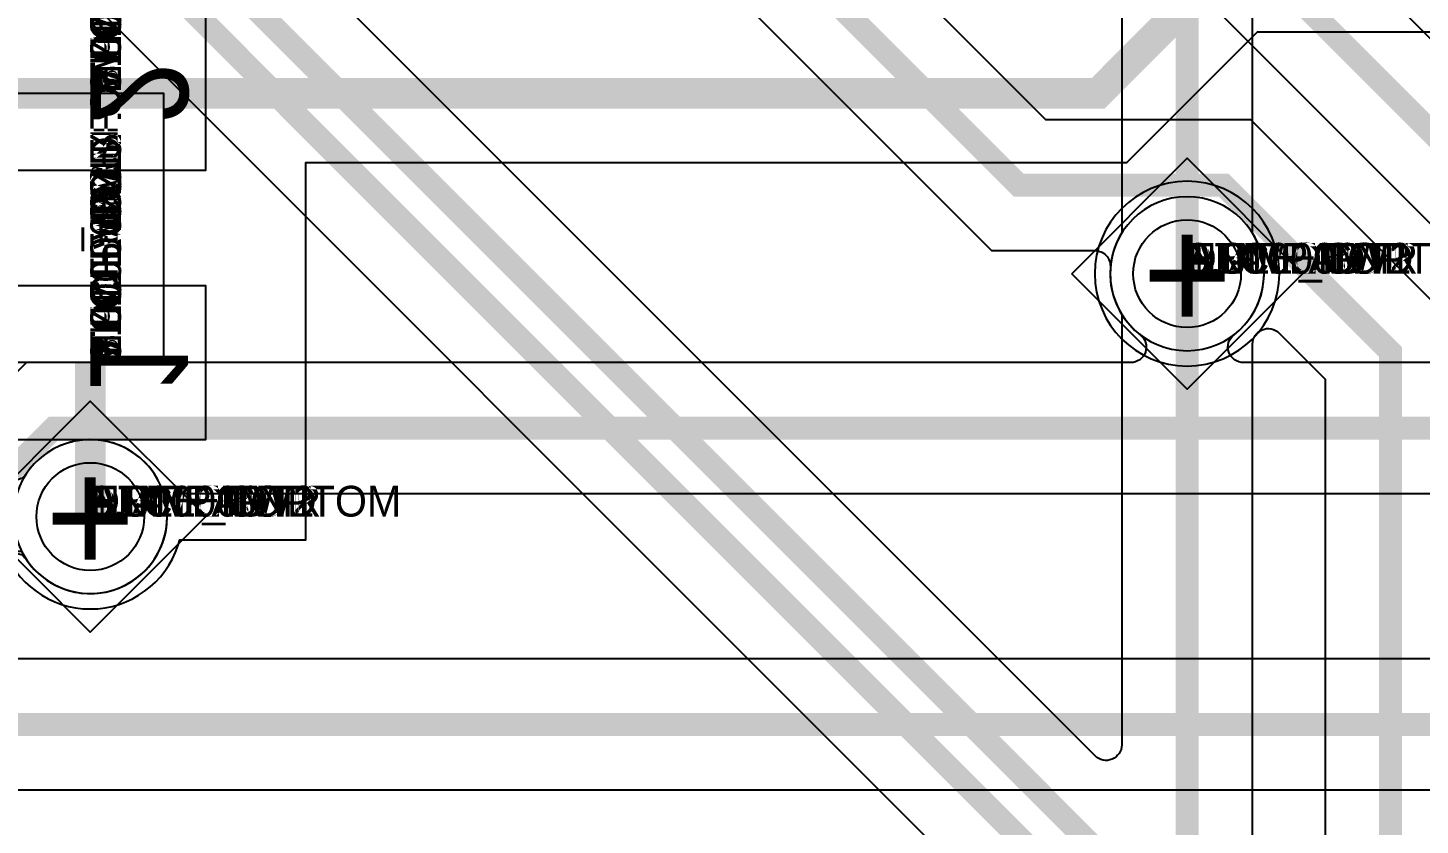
# Model space of a CAD drawing. Extents: x 0 to 323, y 0 to 320.
# Drawn here: x 62.64 to 71.69, y 52.7 to 57.88 of the extents above; entities that cross this region are included whole.
import ezdxf
from ezdxf.enums import TextEntityAlignment as Align

# ---------------------------------------------------------------- set-up
doc = ezdxf.new("R2010")
doc.units = 0
doc.header["$MEASUREMENT"] = 0
doc.layers.get('0').update_dxf_attribs({"linetype": 'CONTINUOUS'})
for name, color, linetype in [('CDN_FIGURES', 7, 'CONTINUOUS'), ('ETCH_BOTTOM', 7, 'CONTINUOUS'), ('ETCH_GND', 3, 'CONTINUOUS'), ('ETCH_INT1', 4, 'CONTINUOUS'), ('ETCH_INT2', 5, 'CONTINUOUS'), ('ETCH_PWR', 6, 'CONTINUOUS'), ('ETCH_TOP', 2, 'CONTINUOUS'), ('MANUFACTURING_NCLEGEND-1-6', 8, 'CONTINUOUS'), ('PACKAGE_GEOMETRY_ASSEMBLY_TOP', 11, 'CONTINUOUS'), ('PACKAGE_GEOMETRY_PIN_NUMBER', 9, 'CONTINUOUS')]:
    doc.layers.add(name, color=color, linetype=linetype)

# ---------------------------------------------------------------- blocks, each defined once
blk = doc.blocks.new('PAD_INFO')
for tag in ['SHAPE_TYPE', 'PAD_HEIGHT', 'PAD_LAYER', 'PAD_TYPE', 'PAD_WIDTH']:
    blk.add_attdef(tag, (0, 0), '', height=0.2)
at = {"flags": 2}
blk.add_attdef('CDN_TYPE', (0, 0), '', height=0.2, dxfattribs=at)
blk = doc.blocks.new('DRILL_INFO')
at = {"flags": 2}
blk.add_attdef('CDN_TYPE', (0, 0), '', height=0.2, dxfattribs=at)
for tag in ['FSHAPE', 'FCHAR', 'DRILL_HEIGHT', 'DIAMETER', 'PLATED', 'DRILL_WIDTH']:
    blk.add_attdef(tag, (0, 0), '', height=0.2)
blk = doc.blocks.new('VIA0700X0300')
at = {"layer": 'ETCH_BOTTOM'}
blk.add_circle((0, 0), 0.35, dxfattribs=at)
at = {"layer": 'ETCH_GND'}
blk.add_circle((0, 0), 0.35, dxfattribs=at)
at = {"layer": 'ETCH_INT1'}
blk.add_circle((0, 0), 0.35, dxfattribs=at)
at = {"layer": 'ETCH_INT2'}
blk.add_circle((0, 0), 0.35, dxfattribs=at)
at = {"layer": 'ETCH_PWR'}
blk.add_circle((0, 0), 0.35, dxfattribs=at)
at = {"layer": 'ETCH_TOP'}
blk.add_circle((0, 0), 0.35, dxfattribs=at)
ref = blk.add_blockref('PAD_INFO', (0, 0))
ref.add_attrib('PAD_LAYER', 'ETCH_TOP', (0, 0), dxfattribs={"height": 0.2})
ref.add_attrib('SHAPE_TYPE', 'NULL', (0, 0), dxfattribs={"height": 0.2})
ref.add_attrib('PAD_TYPE', 'ANTIPAD', (0, 0), dxfattribs={"height": 0.2})
ref.add_attrib('PAD_WIDTH', '0.000000', (0, 0), dxfattribs={"height": 0.2})
ref.add_attrib('PAD_HEIGHT', '0.000000', (0, 0), dxfattribs={"height": 0.2})
ref = blk.add_blockref('PAD_INFO', (0, 0))
ref.add_attrib('PAD_LAYER', 'ETCH_GND', (0, 0), dxfattribs={"height": 0.2})
ref.add_attrib('SHAPE_TYPE', 'NULL', (0, 0), dxfattribs={"height": 0.2})
ref.add_attrib('PAD_TYPE', 'ANTIPAD', (0, 0), dxfattribs={"height": 0.2})
ref.add_attrib('PAD_WIDTH', '0.000000', (0, 0), dxfattribs={"height": 0.2})
ref.add_attrib('PAD_HEIGHT', '0.000000', (0, 0), dxfattribs={"height": 0.2})
ref = blk.add_blockref('PAD_INFO', (0, 0))
ref.add_attrib('PAD_LAYER', 'ETCH_INT1', (0, 0), dxfattribs={"height": 0.2})
ref.add_attrib('SHAPE_TYPE', 'NULL', (0, 0), dxfattribs={"height": 0.2})
ref.add_attrib('PAD_TYPE', 'ANTIPAD', (0, 0), dxfattribs={"height": 0.2})
ref.add_attrib('PAD_WIDTH', '0.000000', (0, 0), dxfattribs={"height": 0.2})
ref.add_attrib('PAD_HEIGHT', '0.000000', (0, 0), dxfattribs={"height": 0.2})
ref = blk.add_blockref('PAD_INFO', (0, 0))
ref.add_attrib('PAD_LAYER', 'ETCH_INT2', (0, 0), dxfattribs={"height": 0.2})
ref.add_attrib('SHAPE_TYPE', 'NULL', (0, 0), dxfattribs={"height": 0.2})
ref.add_attrib('PAD_TYPE', 'ANTIPAD', (0, 0), dxfattribs={"height": 0.2})
ref.add_attrib('PAD_WIDTH', '0.000000', (0, 0), dxfattribs={"height": 0.2})
ref.add_attrib('PAD_HEIGHT', '0.000000', (0, 0), dxfattribs={"height": 0.2})
ref = blk.add_blockref('PAD_INFO', (0, 0))
ref.add_attrib('PAD_LAYER', 'ETCH_PWR', (0, 0), dxfattribs={"height": 0.2})
ref.add_attrib('SHAPE_TYPE', 'NULL', (0, 0), dxfattribs={"height": 0.2})
ref.add_attrib('PAD_TYPE', 'ANTIPAD', (0, 0), dxfattribs={"height": 0.2})
ref.add_attrib('PAD_WIDTH', '0.000000', (0, 0), dxfattribs={"height": 0.2})
ref.add_attrib('PAD_HEIGHT', '0.000000', (0, 0), dxfattribs={"height": 0.2})
ref = blk.add_blockref('PAD_INFO', (0, 0))
ref.add_attrib('PAD_LAYER', 'ETCH_BOTTOM', (0, 0), dxfattribs={"height": 0.2})
ref.add_attrib('SHAPE_TYPE', 'NULL', (0, 0), dxfattribs={"height": 0.2})
ref.add_attrib('PAD_TYPE', 'ANTIPAD', (0, 0), dxfattribs={"height": 0.2})
ref.add_attrib('PAD_WIDTH', '0.000000', (0, 0), dxfattribs={"height": 0.2})
ref.add_attrib('PAD_HEIGHT', '0.000000', (0, 0), dxfattribs={"height": 0.2})
ref = blk.add_blockref('PAD_INFO', (0, 0))
ref.add_attrib('PAD_LAYER', 'ETCH_TOP', (0, 0), dxfattribs={"height": 0.2})
ref.add_attrib('SHAPE_TYPE', 'NULL', (0, 0), dxfattribs={"height": 0.2})
ref.add_attrib('PAD_TYPE', 'THERMAL', (0, 0), dxfattribs={"height": 0.2})
ref.add_attrib('PAD_WIDTH', '0.000000', (0, 0), dxfattribs={"height": 0.2})
ref.add_attrib('PAD_HEIGHT', '0.000000', (0, 0), dxfattribs={"height": 0.2})
ref = blk.add_blockref('PAD_INFO', (0, 0))
ref.add_attrib('PAD_LAYER', 'ETCH_GND', (0, 0), dxfattribs={"height": 0.2})
ref.add_attrib('SHAPE_TYPE', 'NULL', (0, 0), dxfattribs={"height": 0.2})
ref.add_attrib('PAD_TYPE', 'THERMAL', (0, 0), dxfattribs={"height": 0.2})
ref.add_attrib('PAD_WIDTH', '0.000000', (0, 0), dxfattribs={"height": 0.2})
ref.add_attrib('PAD_HEIGHT', '0.000000', (0, 0), dxfattribs={"height": 0.2})
ref = blk.add_blockref('PAD_INFO', (0, 0))
ref.add_attrib('PAD_LAYER', 'ETCH_INT1', (0, 0), dxfattribs={"height": 0.2})
ref.add_attrib('SHAPE_TYPE', 'NULL', (0, 0), dxfattribs={"height": 0.2})
ref.add_attrib('PAD_TYPE', 'THERMAL', (0, 0), dxfattribs={"height": 0.2})
ref.add_attrib('PAD_WIDTH', '0.000000', (0, 0), dxfattribs={"height": 0.2})
ref.add_attrib('PAD_HEIGHT', '0.000000', (0, 0), dxfattribs={"height": 0.2})
ref = blk.add_blockref('PAD_INFO', (0, 0))
ref.add_attrib('PAD_LAYER', 'ETCH_INT2', (0, 0), dxfattribs={"height": 0.2})
ref.add_attrib('SHAPE_TYPE', 'NULL', (0, 0), dxfattribs={"height": 0.2})
ref.add_attrib('PAD_TYPE', 'THERMAL', (0, 0), dxfattribs={"height": 0.2})
ref.add_attrib('PAD_WIDTH', '0.000000', (0, 0), dxfattribs={"height": 0.2})
ref.add_attrib('PAD_HEIGHT', '0.000000', (0, 0), dxfattribs={"height": 0.2})
ref = blk.add_blockref('PAD_INFO', (0, 0))
ref.add_attrib('PAD_LAYER', 'ETCH_PWR', (0, 0), dxfattribs={"height": 0.2})
ref.add_attrib('SHAPE_TYPE', 'NULL', (0, 0), dxfattribs={"height": 0.2})
ref.add_attrib('PAD_TYPE', 'THERMAL', (0, 0), dxfattribs={"height": 0.2})
ref.add_attrib('PAD_WIDTH', '0.000000', (0, 0), dxfattribs={"height": 0.2})
ref.add_attrib('PAD_HEIGHT', '0.000000', (0, 0), dxfattribs={"height": 0.2})
ref = blk.add_blockref('PAD_INFO', (0, 0))
ref.add_attrib('PAD_LAYER', 'ETCH_BOTTOM', (0, 0), dxfattribs={"height": 0.2})
ref.add_attrib('SHAPE_TYPE', 'NULL', (0, 0), dxfattribs={"height": 0.2})
ref.add_attrib('PAD_TYPE', 'THERMAL', (0, 0), dxfattribs={"height": 0.2})
ref.add_attrib('PAD_WIDTH', '0.000000', (0, 0), dxfattribs={"height": 0.2})
ref.add_attrib('PAD_HEIGHT', '0.000000', (0, 0), dxfattribs={"height": 0.2})
ref = blk.add_blockref('PAD_INFO', (0, 0))
ref.add_attrib('PAD_LAYER', 'ETCH_TOP', (0, 0), dxfattribs={"height": 0.2})
ref.add_attrib('SHAPE_TYPE', 'CIRCLE', (0, 0), dxfattribs={"height": 0.2})
ref.add_attrib('PAD_TYPE', 'REGULAR', (0, 0), dxfattribs={"height": 0.2})
ref.add_attrib('PAD_WIDTH', '0.700000', (0, 0), dxfattribs={"height": 0.2})
ref.add_attrib('PAD_HEIGHT', '0.700000', (0, 0), dxfattribs={"height": 0.2})
ref = blk.add_blockref('PAD_INFO', (0, 0))
ref.add_attrib('PAD_LAYER', 'ETCH_GND', (0, 0), dxfattribs={"height": 0.2})
ref.add_attrib('SHAPE_TYPE', 'CIRCLE', (0, 0), dxfattribs={"height": 0.2})
ref.add_attrib('PAD_TYPE', 'REGULAR', (0, 0), dxfattribs={"height": 0.2})
ref.add_attrib('PAD_WIDTH', '0.700000', (0, 0), dxfattribs={"height": 0.2})
ref.add_attrib('PAD_HEIGHT', '0.700000', (0, 0), dxfattribs={"height": 0.2})
ref = blk.add_blockref('PAD_INFO', (0, 0))
ref.add_attrib('PAD_LAYER', 'ETCH_INT1', (0, 0), dxfattribs={"height": 0.2})
ref.add_attrib('SHAPE_TYPE', 'CIRCLE', (0, 0), dxfattribs={"height": 0.2})
ref.add_attrib('PAD_TYPE', 'REGULAR', (0, 0), dxfattribs={"height": 0.2})
ref.add_attrib('PAD_WIDTH', '0.700000', (0, 0), dxfattribs={"height": 0.2})
ref.add_attrib('PAD_HEIGHT', '0.700000', (0, 0), dxfattribs={"height": 0.2})
ref = blk.add_blockref('PAD_INFO', (0, 0))
ref.add_attrib('PAD_LAYER', 'ETCH_INT2', (0, 0), dxfattribs={"height": 0.2})
ref.add_attrib('SHAPE_TYPE', 'CIRCLE', (0, 0), dxfattribs={"height": 0.2})
ref.add_attrib('PAD_TYPE', 'REGULAR', (0, 0), dxfattribs={"height": 0.2})
ref.add_attrib('PAD_WIDTH', '0.700000', (0, 0), dxfattribs={"height": 0.2})
ref.add_attrib('PAD_HEIGHT', '0.700000', (0, 0), dxfattribs={"height": 0.2})
ref = blk.add_blockref('PAD_INFO', (0, 0))
ref.add_attrib('PAD_LAYER', 'ETCH_PWR', (0, 0), dxfattribs={"height": 0.2})
ref.add_attrib('SHAPE_TYPE', 'CIRCLE', (0, 0), dxfattribs={"height": 0.2})
ref.add_attrib('PAD_TYPE', 'REGULAR', (0, 0), dxfattribs={"height": 0.2})
ref.add_attrib('PAD_WIDTH', '0.700000', (0, 0), dxfattribs={"height": 0.2})
ref.add_attrib('PAD_HEIGHT', '0.700000', (0, 0), dxfattribs={"height": 0.2})
ref = blk.add_blockref('PAD_INFO', (0, 0))
ref.add_attrib('PAD_LAYER', 'ETCH_BOTTOM', (0, 0), dxfattribs={"height": 0.2})
ref.add_attrib('SHAPE_TYPE', 'CIRCLE', (0, 0), dxfattribs={"height": 0.2})
ref.add_attrib('PAD_TYPE', 'REGULAR', (0, 0), dxfattribs={"height": 0.2})
ref.add_attrib('PAD_WIDTH', '0.700000', (0, 0), dxfattribs={"height": 0.2})
ref.add_attrib('PAD_HEIGHT', '0.700000', (0, 0), dxfattribs={"height": 0.2})
ref = blk.add_blockref('DRILL_INFO', (0, 0))
ref.add_attrib('DIAMETER', '0.300000', (0, 0), dxfattribs={"height": 0.2})
ref.add_attrib('PLATED', 'PLATED', (0, 0), dxfattribs={"height": 0.2})
ref.add_attrib('FSHAPE', 'DIAMOND', (0, 0), dxfattribs={"height": 0.2})
ref.add_attrib('FCHAR', '+', (0, 0), dxfattribs={"height": 0.2})
ref.add_attrib('DRILL_WIDTH', '1.500000', (0, 0), dxfattribs={"height": 0.2})
ref.add_attrib('DRILL_HEIGHT', '1.500000', (0, 0), dxfattribs={"height": 0.2})
for tag in ['CDN_TYPE', 'PIN']:
    blk.add_attdef(tag, (0, 0), '', height=0.2)
at = {"flags": 2}
for tag in ['PSTKNAME', 'BBV']:
    blk.add_attdef(tag, (0, 0), '', height=0.2, dxfattribs=at)
blk = doc.blocks.new('FIGURE_DIAMOND')
at = {"layer": 'CDN_FIGURES'}
blk.add_lwpolyline([(-0.5, 0), (0, 0.5), (0.5, 0), (0, -0.5)], close=True, dxfattribs=at)
blk = doc.blocks.new('RC1000X1500TS')
at = {"layer": 'ETCH_TOP'}
blk.add_lwpolyline([(-0.5, -0.75), (-0.5, 0.75), (0.5, 0.75), (0.5, -0.75)], close=True, dxfattribs=at)
ref = blk.add_blockref('PAD_INFO', (0, 0))
ref.add_attrib('PAD_LAYER', 'ETCH_TOP', (0, 0), dxfattribs={"height": 0.2})
ref.add_attrib('SHAPE_TYPE', 'NULL', (0, 0), dxfattribs={"height": 0.2})
ref.add_attrib('PAD_TYPE', 'ANTIPAD', (0, 0), dxfattribs={"height": 0.2})
ref.add_attrib('PAD_WIDTH', '0.000000', (0, 0), dxfattribs={"height": 0.2})
ref.add_attrib('PAD_HEIGHT', '0.000000', (0, 0), dxfattribs={"height": 0.2})
ref = blk.add_blockref('PAD_INFO', (0, 0))
ref.add_attrib('PAD_LAYER', 'ETCH_GND', (0, 0), dxfattribs={"height": 0.2})
ref.add_attrib('SHAPE_TYPE', 'NULL', (0, 0), dxfattribs={"height": 0.2})
ref.add_attrib('PAD_TYPE', 'ANTIPAD', (0, 0), dxfattribs={"height": 0.2})
ref.add_attrib('PAD_WIDTH', '0.000000', (0, 0), dxfattribs={"height": 0.2})
ref.add_attrib('PAD_HEIGHT', '0.000000', (0, 0), dxfattribs={"height": 0.2})
ref = blk.add_blockref('PAD_INFO', (0, 0))
ref.add_attrib('PAD_LAYER', 'ETCH_INT1', (0, 0), dxfattribs={"height": 0.2})
ref.add_attrib('SHAPE_TYPE', 'NULL', (0, 0), dxfattribs={"height": 0.2})
ref.add_attrib('PAD_TYPE', 'ANTIPAD', (0, 0), dxfattribs={"height": 0.2})
ref.add_attrib('PAD_WIDTH', '0.000000', (0, 0), dxfattribs={"height": 0.2})
ref.add_attrib('PAD_HEIGHT', '0.000000', (0, 0), dxfattribs={"height": 0.2})
ref = blk.add_blockref('PAD_INFO', (0, 0))
ref.add_attrib('PAD_LAYER', 'ETCH_INT2', (0, 0), dxfattribs={"height": 0.2})
ref.add_attrib('SHAPE_TYPE', 'NULL', (0, 0), dxfattribs={"height": 0.2})
ref.add_attrib('PAD_TYPE', 'ANTIPAD', (0, 0), dxfattribs={"height": 0.2})
ref.add_attrib('PAD_WIDTH', '0.000000', (0, 0), dxfattribs={"height": 0.2})
ref.add_attrib('PAD_HEIGHT', '0.000000', (0, 0), dxfattribs={"height": 0.2})
ref = blk.add_blockref('PAD_INFO', (0, 0))
ref.add_attrib('PAD_LAYER', 'ETCH_PWR', (0, 0), dxfattribs={"height": 0.2})
ref.add_attrib('SHAPE_TYPE', 'NULL', (0, 0), dxfattribs={"height": 0.2})
ref.add_attrib('PAD_TYPE', 'ANTIPAD', (0, 0), dxfattribs={"height": 0.2})
ref.add_attrib('PAD_WIDTH', '0.000000', (0, 0), dxfattribs={"height": 0.2})
ref.add_attrib('PAD_HEIGHT', '0.000000', (0, 0), dxfattribs={"height": 0.2})
ref = blk.add_blockref('PAD_INFO', (0, 0))
ref.add_attrib('PAD_LAYER', 'ETCH_BOTTOM', (0, 0), dxfattribs={"height": 0.2})
ref.add_attrib('SHAPE_TYPE', 'NULL', (0, 0), dxfattribs={"height": 0.2})
ref.add_attrib('PAD_TYPE', 'ANTIPAD', (0, 0), dxfattribs={"height": 0.2})
ref.add_attrib('PAD_WIDTH', '0.000000', (0, 0), dxfattribs={"height": 0.2})
ref.add_attrib('PAD_HEIGHT', '0.000000', (0, 0), dxfattribs={"height": 0.2})
ref = blk.add_blockref('PAD_INFO', (0, 0))
ref.add_attrib('PAD_LAYER', 'ETCH_TOP', (0, 0), dxfattribs={"height": 0.2})
ref.add_attrib('SHAPE_TYPE', 'NULL', (0, 0), dxfattribs={"height": 0.2})
ref.add_attrib('PAD_TYPE', 'THERMAL', (0, 0), dxfattribs={"height": 0.2})
ref.add_attrib('PAD_WIDTH', '0.000000', (0, 0), dxfattribs={"height": 0.2})
ref.add_attrib('PAD_HEIGHT', '0.000000', (0, 0), dxfattribs={"height": 0.2})
ref = blk.add_blockref('PAD_INFO', (0, 0))
ref.add_attrib('PAD_LAYER', 'ETCH_GND', (0, 0), dxfattribs={"height": 0.2})
ref.add_attrib('SHAPE_TYPE', 'NULL', (0, 0), dxfattribs={"height": 0.2})
ref.add_attrib('PAD_TYPE', 'THERMAL', (0, 0), dxfattribs={"height": 0.2})
ref.add_attrib('PAD_WIDTH', '0.000000', (0, 0), dxfattribs={"height": 0.2})
ref.add_attrib('PAD_HEIGHT', '0.000000', (0, 0), dxfattribs={"height": 0.2})
ref = blk.add_blockref('PAD_INFO', (0, 0))
ref.add_attrib('PAD_LAYER', 'ETCH_INT1', (0, 0), dxfattribs={"height": 0.2})
ref.add_attrib('SHAPE_TYPE', 'NULL', (0, 0), dxfattribs={"height": 0.2})
ref.add_attrib('PAD_TYPE', 'THERMAL', (0, 0), dxfattribs={"height": 0.2})
ref.add_attrib('PAD_WIDTH', '0.000000', (0, 0), dxfattribs={"height": 0.2})
ref.add_attrib('PAD_HEIGHT', '0.000000', (0, 0), dxfattribs={"height": 0.2})
ref = blk.add_blockref('PAD_INFO', (0, 0))
ref.add_attrib('PAD_LAYER', 'ETCH_INT2', (0, 0), dxfattribs={"height": 0.2})
ref.add_attrib('SHAPE_TYPE', 'NULL', (0, 0), dxfattribs={"height": 0.2})
ref.add_attrib('PAD_TYPE', 'THERMAL', (0, 0), dxfattribs={"height": 0.2})
ref.add_attrib('PAD_WIDTH', '0.000000', (0, 0), dxfattribs={"height": 0.2})
ref.add_attrib('PAD_HEIGHT', '0.000000', (0, 0), dxfattribs={"height": 0.2})
ref = blk.add_blockref('PAD_INFO', (0, 0))
ref.add_attrib('PAD_LAYER', 'ETCH_PWR', (0, 0), dxfattribs={"height": 0.2})
ref.add_attrib('SHAPE_TYPE', 'NULL', (0, 0), dxfattribs={"height": 0.2})
ref.add_attrib('PAD_TYPE', 'THERMAL', (0, 0), dxfattribs={"height": 0.2})
ref.add_attrib('PAD_WIDTH', '0.000000', (0, 0), dxfattribs={"height": 0.2})
ref.add_attrib('PAD_HEIGHT', '0.000000', (0, 0), dxfattribs={"height": 0.2})
ref = blk.add_blockref('PAD_INFO', (0, 0))
ref.add_attrib('PAD_LAYER', 'ETCH_BOTTOM', (0, 0), dxfattribs={"height": 0.2})
ref.add_attrib('SHAPE_TYPE', 'NULL', (0, 0), dxfattribs={"height": 0.2})
ref.add_attrib('PAD_TYPE', 'THERMAL', (0, 0), dxfattribs={"height": 0.2})
ref.add_attrib('PAD_WIDTH', '0.000000', (0, 0), dxfattribs={"height": 0.2})
ref.add_attrib('PAD_HEIGHT', '0.000000', (0, 0), dxfattribs={"height": 0.2})
ref = blk.add_blockref('PAD_INFO', (0, 0))
ref.add_attrib('PAD_LAYER', 'ETCH_GND', (0, 0), dxfattribs={"height": 0.2})
ref.add_attrib('SHAPE_TYPE', 'NULL', (0, 0), dxfattribs={"height": 0.2})
ref.add_attrib('PAD_TYPE', 'REGULAR', (0, 0), dxfattribs={"height": 0.2})
ref.add_attrib('PAD_WIDTH', '0.000000', (0, 0), dxfattribs={"height": 0.2})
ref.add_attrib('PAD_HEIGHT', '0.000000', (0, 0), dxfattribs={"height": 0.2})
ref = blk.add_blockref('PAD_INFO', (0, 0))
ref.add_attrib('PAD_LAYER', 'ETCH_INT1', (0, 0), dxfattribs={"height": 0.2})
ref.add_attrib('SHAPE_TYPE', 'NULL', (0, 0), dxfattribs={"height": 0.2})
ref.add_attrib('PAD_TYPE', 'REGULAR', (0, 0), dxfattribs={"height": 0.2})
ref.add_attrib('PAD_WIDTH', '0.000000', (0, 0), dxfattribs={"height": 0.2})
ref.add_attrib('PAD_HEIGHT', '0.000000', (0, 0), dxfattribs={"height": 0.2})
ref = blk.add_blockref('PAD_INFO', (0, 0))
ref.add_attrib('PAD_LAYER', 'ETCH_INT2', (0, 0), dxfattribs={"height": 0.2})
ref.add_attrib('SHAPE_TYPE', 'NULL', (0, 0), dxfattribs={"height": 0.2})
ref.add_attrib('PAD_TYPE', 'REGULAR', (0, 0), dxfattribs={"height": 0.2})
ref.add_attrib('PAD_WIDTH', '0.000000', (0, 0), dxfattribs={"height": 0.2})
ref.add_attrib('PAD_HEIGHT', '0.000000', (0, 0), dxfattribs={"height": 0.2})
ref = blk.add_blockref('PAD_INFO', (0, 0))
ref.add_attrib('PAD_LAYER', 'ETCH_PWR', (0, 0), dxfattribs={"height": 0.2})
ref.add_attrib('SHAPE_TYPE', 'NULL', (0, 0), dxfattribs={"height": 0.2})
ref.add_attrib('PAD_TYPE', 'REGULAR', (0, 0), dxfattribs={"height": 0.2})
ref.add_attrib('PAD_WIDTH', '0.000000', (0, 0), dxfattribs={"height": 0.2})
ref.add_attrib('PAD_HEIGHT', '0.000000', (0, 0), dxfattribs={"height": 0.2})
ref = blk.add_blockref('PAD_INFO', (0, 0))
ref.add_attrib('PAD_LAYER', 'ETCH_BOTTOM', (0, 0), dxfattribs={"height": 0.2})
ref.add_attrib('SHAPE_TYPE', 'NULL', (0, 0), dxfattribs={"height": 0.2})
ref.add_attrib('PAD_TYPE', 'REGULAR', (0, 0), dxfattribs={"height": 0.2})
ref.add_attrib('PAD_WIDTH', '0.000000', (0, 0), dxfattribs={"height": 0.2})
ref.add_attrib('PAD_HEIGHT', '0.000000', (0, 0), dxfattribs={"height": 0.2})
ref = blk.add_blockref('DRILL_INFO', (0, 0))
ref.add_attrib('DIAMETER', '0.000000', (0, 0), dxfattribs={"height": 0.2})
ref.add_attrib('PLATED', 'PLATED', (0, 0), dxfattribs={"height": 0.2})
ref.add_attrib('FSHAPE', 'NULL', (0, 0), dxfattribs={"height": 0.2})
ref.add_attrib('DRILL_WIDTH', '0.000000', (0, 0), dxfattribs={"height": 0.2})
ref.add_attrib('DRILL_HEIGHT', '0.000000', (0, 0), dxfattribs={"height": 0.2})
ref = blk.add_blockref('PAD_INFO', (0, 0))
ref.add_attrib('PAD_LAYER', 'ETCH_TOP', (0, 0), dxfattribs={"height": 0.2})
ref.add_attrib('SHAPE_TYPE', 'RECTANGLE', (0, 0), dxfattribs={"height": 0.2})
ref.add_attrib('PAD_TYPE', 'REGULAR', (0, 0), dxfattribs={"height": 0.2})
ref.add_attrib('PAD_WIDTH', '1.000000', (0, 0), dxfattribs={"height": 0.2})
ref.add_attrib('PAD_HEIGHT', '1.500000', (0, 0), dxfattribs={"height": 0.2})
for tag in ['CDN_TYPE', 'PIN']:
    blk.add_attdef(tag, (0, 0), '', height=0.2)
at = {"flags": 2}
for tag in ['PSTKNAME', 'BBV']:
    blk.add_attdef(tag, (0, 0), '', height=0.2, dxfattribs=at)
blk = doc.blocks.new('F56')
at = {"layer": 'PACKAGE_GEOMETRY_ASSEMBLY_TOP'}
blk.add_lwpolyline([(0, -0.475), (1.75, -0.475), (1.75, 0.475), (0, 0.475)], close=True, dxfattribs=at)
at = {"layer": 'ETCH_TOP'}
ref = blk.add_blockref('RC1000X1500TS', (0, 0), dxfattribs=at)
ref.add_attrib('CDN_TYPE', 'PIN', (0, 0), dxfattribs={"height": 0.2})
ref.add_attrib('PIN', '1', (0, 0), dxfattribs={"height": 0.2})
ref = blk.add_blockref('RC1000X1500TS', (1.75, 0), dxfattribs=at)
ref.add_attrib('CDN_TYPE', 'PIN', (0, 0), dxfattribs={"height": 0.2})
ref.add_attrib('PIN', '2', (0, 0), dxfattribs={"height": 0.2})
at = {"flags": 2}
for tag in ['SYMBOL_TYPE', 'CDN_TYPE', 'REFDES']:
    blk.add_attdef(tag, (0, 0), '', height=0.2, dxfattribs=at)

msp = doc.modelspace()

# ---------------------------------------------------------------- linework, layer by layer
at = {"layer": 'ETCH_BOTTOM'}
for points, format in [([(63.05, 57.45, 0.2, 0.2, 0), (69.6, 57.45, 0.2, 0.2, 0), (70.45, 58.3, 0.2, 0.2, 0), (83.6, 58.3, 0.2, 0.2, 0), (87.65, 62.35, 0.2, 0.2, 0), (92.5, 62.35, 0.2, 0.2, 0)], "xyseb"), ([(59.05, 59.45, 0.2, 0.2, 0), (61.05, 57.45, 0.2, 0.2, 0), (63.05, 57.45, 0.2, 0.2, 0)], "xyseb"), ([(62.4792, 54.5148, 0.726862), (63.6208, 54.5148), (63.6322, 54.5499), (64.4501, 54.5499), (64.4501, 56.9999), (69.7864, 56.9999), (70.6364, 57.8499), (82.8593, 57.8499, -0.547746)], "xyb"), ([(63.05, 55.7, 0.2, 0.2, 0), (63.05, 54.7, 0.2, 0.2, 0)], "xyseb")]:
    msp.add_lwpolyline(points, format=format, dxfattribs=at)
msp.add_lwpolyline([(70.178, 56.8781, 1), (70.178, 55.6779, 1)], format="xyb", close=True, dxfattribs=at)
at = {"layer": 'ETCH_GND'}
for points in [[(70.6781, 56.278, 1), (69.6779, 56.278, 1)], [(63.5501, 54.7, 1), (62.5499, 54.7, 1)]]:
    msp.add_lwpolyline(points, format="xyb", close=True, dxfattribs=at)
at = {"layer": 'ETCH_INT1'}
msp.add_lwpolyline([(78.2815, 47.9), (70.75, 47.9), (65.95, 43.1), (65.95, 42.8899), (65.8522, 42.8899), (65.8487, 42.9369, 5.937121), (65.7645, 42.6203, -0.739728), (65.95, 42.5635), (65.95, 35.7), (62.45, 35.7), (62.45, 54.3635, -0.739728), (62.6355, 54.4203, 3.269726), (62.6355, 54.9797, -0.739728), (62.45, 55.0365), (62.45, 55.1), (59.6, 57.95), (58.35, 57.95), (58.35, 60.6), (57.25, 61.7), (55.85, 61.7), (55.6, 61.45), (55.6, 57.95), (52.85, 57.95), (52.85, 64.9406)], format="xyb", dxfattribs=at)
msp.add_lwpolyline([(70.6781, 56.278, 1), (69.6779, 56.278, 1)], format="xyb", close=True, dxfattribs=at)
at = {"layer": 'ETCH_INT2'}
for points, format in [([(65.15, 70.95, 0.15, 0.15, 0), (65.15, 69.8132, 0.15, 0.15, 0), (65.125, 69.7882, 0.15, 0.15, 0), (65.125, 69.0382, 0.15, 0.15, 0), (62.075, 65.9882, 0.15, 0.15, 0), (62.075, 64.5883, 0.15, 0.15, 0), (62.275, 64.3883, 0.15, 0.15, 0), (62.275, 59.8493, 0.15, 0.15, 0), (69.878, 52.2463, 0.15, 0.15, 0), (69.878, 47.6477, 0.15, 0.15, 0), (76.85, 40.6756, 0.15, 0.15, 0), (76.85, 34.6501, 0.15, 0.15, 0), (93.0499, 18.4501, 0.15, 0.15, 0), (94.7, 16.8, 0.15, 0.15, 0)], "xyseb"), ([(98.571, 16.105, 0.15, 0.15, 0), (99.146, 15.53, 0.15, 0.15, 0), (99.146, 14.6254, 0.15, 0.15, 0), (98.8092, 14.2886, 0.15, 0.15, 0), (98.3328, 14.2886, 0.15, 0.15, 0), (97.1001, 15.5213, 0.15, 0.15, 0), (97.1001, 23.2874, 0.15, 0.15, 0), (73.05, 47.3375, 0.15, 0.15, 0), (73.05, 55.9133, 0.15, 0.15, 0), (66.8, 62.1632, 0.15, 0.15, 0), (66.8, 63.2632, 0.15, 0.15, 0), (64.4382, 65.625, 0.15, 0.15, 0), (62.775, 65.625, 0.15, 0.15, 0), (62.65, 65.75, 0.15, 0.15, 0)], "xyseb"), ([(98.597, 13.564, 0.15, 0.15, 0), (96.8001, 15.3609, 0.15, 0.15, 0), (96.8001, 23.1631, 0.15, 0.15, 0), (71.5, 48.4632, 0.15, 0.15, 0), (71.5, 55.7692, 0.15, 0.15, 0), (70.4162, 56.853, 0.15, 0.15, 0), (69.0838, 56.853, 0.15, 0.15, 0), (66.5, 59.4368, 0.15, 0.15, 0), (66.5, 62.75, 0.15, 0.15, 0), (64.2, 65.05, 0.15, 0.15, 0)], "xyseb"), ([(98.571, 12.414, 0.15, 0.15, 0), (98.5306, 12.4544, 0.15, 0.15, 0), (98.2324, 12.4544, 0.15, 0.15, 0), (69.578, 41.1088, 0.15, 0.15, 0), (69.578, 52.122, 0.15, 0.15, 0), (61.75, 59.95, 0.15, 0.15, 0), (61.75, 62.1243, 0.15, 0.15, 0), (61.7, 62.1743, 0.15, 0.15, 0), (61.7, 64.15, 0.15, 0.15, 0)], "xyseb"), ([(85.6657, 38.2751), (83.2129, 38.2751), (80.8751, 40.6129), (80.8751, 40.9362), (80.882, 40.9481, 1.22127), (79.9542, 41.2652, -0.62199), (79.7819, 41.2067), (73.4751, 47.5136), (73.4751, 56.0894), (67.2251, 62.3393), (67.2251, 63.4393)], "xyb"), ([(108.9, 3.6, 0.15, 0.15, 0), (105.8599, 6.64, 0.15, 0.15, 0), (105.1808, 6.64, 0.15, 0.15, 0), (98.8318, 12.989, 0.15, 0.15, 0), (98.3588, 12.989, 0.15, 0.15, 0), (96.513, 14.8348, 0.15, 0.15, 0), (96.513, 15.0539, 0.15, 0.15, 0), (96.5094, 15.0988, 0.15, 0.15, 0), (96.5, 15.1082, 0.15, 0.15, 0), (96.5, 15.8132, 0.15, 0.15, 0), (94.7172, 17.596, 0.15, 0.15, 0), (94.4238, 17.596, 0.15, 0.15, 0), (91.8, 20.2198, 0.15, 0.15, 0), (86.375, 25.6447, 0.15, 0.15, 0), (86.375, 29.7383, 0.15, 0.15, 0), (80.8, 35.3133, 0.15, 0.15, 0), (80.8, 37.6633, 0.15, 0.15, 0), (70.178, 48.2853, 0.15, 0.15, 0), (70.178, 56.278, 0.15, 0.15, 0)], "xyseb"), ([(86.8001, 29.9144), (81.2251, 35.4894), (81.2251, 37.8394), (70.6031, 48.4614), (70.6031, 55.8201, -0.668179), (70.7762, 55.8918), (71.0749, 55.5931), (71.0749, 48.2871), (85.5939, 33.7681, -0.622285)], "xyb")]:
    msp.add_lwpolyline(points, format=format, dxfattribs=at)
for points in [[(69.7529, 53.2174, -0.668179), (69.5798, 53.1457), (62.7001, 60.0254), (62.7001, 64.5644), (62.5001, 64.7644), (62.5001, 65.1279, -0.516356), (62.6349, 65.2236, 0.08415), (62.775, 65.1999), (63.6005, 65.1999, -0.438145), (63.7015, 65.0903, 0.363349), (64.0727, 64.5664), (64.0859, 64.5629), (64.863, 63.7858, -0.546853), (64.8265, 63.619, 1.560617), (65.469, 62.9765, -0.546853), (65.6358, 63.013), (66.0749, 62.5739), (66.0749, 59.2607), (68.9077, 56.4279), (69.5785, 56.4279, -0.438145), (69.6795, 56.3183, 0.153327), (69.746, 56.0261), (69.7529, 56.0142)], [(72.6249, 48.1843, -0.668179), (72.4518, 48.1126), (71.9251, 48.6393), (71.9251, 55.9453), (70.5923, 57.2781), (69.2599, 57.2781), (66.9251, 59.6129), (66.9251, 61.1921, -0.668179), (67.0982, 61.2638), (72.6249, 55.7372)], [(91.5195, 17.7766, -0.526334), (91.3551, 17.7461), (87.7925, 21.3087), (74.2297, 34.0001), (74.0379, 34.0001), (73.2061, 34.8319, -0.622285), (73.2647, 35.0041, 2.030775), (72.7041, 35.5647, -0.622285), (72.5319, 35.5061), (65.6679, 42.3701, -0.437934), (65.6739, 42.519, 1.08428), (64.969, 43.2239, -0.437934), (64.8201, 43.2179), (61.8751, 46.1629), (61.8751, 58.9789, -0.668179), (62.0482, 59.0506), (69.1529, 51.9459), (69.1529, 40.9327), (91.8669, 18.2187, -0.562554), (91.8258, 18.0503, 0.214832), (91.5195, 17.7766)], [(63.05, 55.2001, 1), (63.05, 54.1999, 1)]]:
    msp.add_lwpolyline(points, format="xyb", close=True, dxfattribs=at)
at = {"layer": 'ETCH_PWR'}
msp.add_lwpolyline([(70.6781, 56.278, 1), (69.6779, 56.278, 1)], format="xyb", close=True, dxfattribs=at)
at = {"layer": 'ETCH_TOP'}
for points, format in [([(70.178, 67.704, 0.15, 0.15, 0), (70.178, 66.8353, 0.15, 0.15, 0), (70.253, 66.7603, 0.15, 0.15, 0), (70.253, 66.2837, 0.15, 0.15, 0), (70.178, 66.2087, 0.15, 0.15, 0), (70.178, 56.278, 0.15, 0.15, 0)], "xyseb"), ([(69.7529, 66.3848), (69.7529, 56.5418), (69.746, 56.5299, 0.377065), (69.8728, 55.8818, -0.71575), (69.8109, 55.7001), (62.6356, 55.7001), (62.2606, 55.3251), (59.9638, 55.3251), (59.9519, 55.332, 1.740689), (59.9519, 54.468), (59.9638, 54.4749), (62.6025, 54.4749), (62.6171, 54.4496, 0.799546), (63.5485, 54.7403, -0.438145), (63.6495, 54.8499), (76.6039, 54.8499, -0.668179)], "xyb"), ([(77.1489, 55.7001), (70.5451, 55.7001, -0.71575), (70.4832, 55.8818, 0.377065), (70.61, 56.5299), (70.6031, 56.5418), (70.6031, 66.0326)], "xyb"), ([(84.928, 58.454, 0.15, 0.15, 0), (80.504, 58.454, 0.15, 0.15, 0), (77.325, 55.275, 0.15, 0.15, 0), (62.8117, 55.275, 0.15, 0.15, 0), (62.4367, 54.9, 0.15, 0.15, 0), (59.7, 54.9, 0.15, 0.15, 0)], "xyseb"), ([(84.928, 57.954, 0.15, 0.15, 0), (83.8093, 57.954, 0.15, 0.15, 0), (83.7343, 58.029, 0.15, 0.15, 0), (83.2577, 58.029, 0.15, 0.15, 0), (83.1287, 57.9, 0.15, 0.15, 0), (80.5, 57.9, 0.15, 0.15, 0), (75.95, 53.35, 0.15, 0.15, 0), (59.85, 53.35, 0.15, 0.15, 0)], "xyseb"), ([(75.7739, 53.7751), (60.1138, 53.7751), (60.1019, 53.782, 1.740689), (60.1019, 52.918), (60.1138, 52.9249), (76.1261, 52.9249)], "xyb")]:
    msp.add_lwpolyline(points, format=format, dxfattribs=at)

# ---------------------------------------------------------------- block references
at = {"xscale": -1, "rotation": 270}
msp.add_blockref('F56', (63.05, 55.7), dxfattribs=at)
at = {"layer": 'ETCH_TOP'}
for p in [(70.178, 56.278), (63.05, 54.7)]:
    msp.add_blockref('VIA0700X0300', p, dxfattribs=at)
at = {"layer": 'MANUFACTURING_NCLEGEND-1-6', "xscale": 1.5, "yscale": 1.5}
for p in [(70.178, 56.278), (63.05, 54.7)]:
    msp.add_blockref('FIGURE_DIAMOND', p, dxfattribs=at)

# ---------------------------------------------------------------- texts
at = {"layer": 'MANUFACTURING_NCLEGEND-1-6'}
for p in [(70.178, 56.278), (63.05, 54.7)]:
    msp.add_text('+', height=0.75, dxfattribs=at).set_placement(p, align=Align.MIDDLE_CENTER)
at = {"layer": 'PACKAGE_GEOMETRY_PIN_NUMBER', "text_generation_flag": 2, "width": 0.88}
for s, p in [('2', (63.05, 57.45)), ('1', (63.05, 55.7))]:
    msp.add_text(s, height=0.635, rotation=270, dxfattribs=at).set_placement(p, align=Align.CENTER)

doc.saveas('drawing.dxf')
